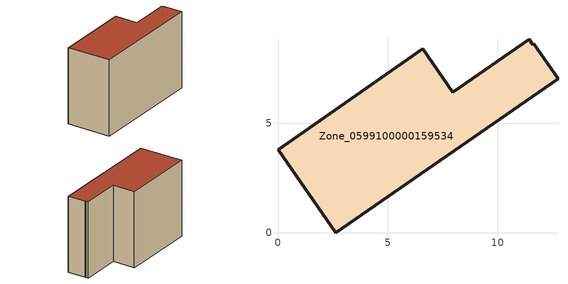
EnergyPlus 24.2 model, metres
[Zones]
Zone_0599100000159534
 floor ground (C_G): 11.64,8.6 12.74,7.02 2.62,0 0,3.79 6.6,8.38 7.96,6.41 11.42,8.82 11.59,8.56 z0
 wall outside (C_F): 2.62,0 12.74,7.02 11.64,8.6 11.59,8.56 11.42,8.82 7.96,6.41 6.6,8.38 0,3.79 2.62,0 z0:7.96
 roof outside (C_R): 12.74,7.02 11.64,8.6 11.59,8.56 11.42,8.82 7.96,6.41 6.6,8.38 0,3.79 2.62,0 z7.96
[BUILDING]
Pand.0599100000159534: North Axis=0; Terrain=City; Loads Convergence Tolerance Value=0.04; Temperature Convergence Tolerance Value=0.4; Solar Distribution=FullExterior; Maximum Number of Warmup Days=25; Minimum Number of Warmup Days=1
[Site:Location]
Rotterdam.The.Hague.AP_ZH_NLD Design_Conditions: Latitude=51.96; Longitude=4.45; Time Zone=1; Elevation=-4.5
[SITE:GROUNDTEMPERATURE:BUILDINGSURFACE]
18, 18, 18, 18, 18, 18, 18, 18, 18, 18, 18, 18
[MATERIAL] Thermal Absorptance=0.9; Solar Absorptance=0.7; Visible Absorptance=0.7
Name | Roughness | Thickness | Conductivity | Density | Specific Heat
G.TI.1946 | MediumSmooth | 0.15 | 1 | 540 | 1210
F.TI.1946 | Rough | 0.3 | 0.857143 | 1920 | 840
R.TI.1946 | MediumRough | 0.2 | 0.1 | 1500 | 1000
[CONSTRUCTION]
C_G: G.TI.1946
C_F: F.TI.1946
C_R: R.TI.1946
[ZONE]
Zone_0599100000159534: Type=1; Multiplier=1; Ceiling Height=Autocalculate; Volume=Autocalculate; Floor Area=autocalculate; Part of Total Floor Area=Yes
[ZONEINFILTRATION:DESIGNFLOWRATE]
Infil_Zone_0599100000159534: Zone or ZoneList or Space or SpaceList=Zone_0599100000159534; Schedule=AlwaysOn; Design Flow Rate Calculation Method=Flow/Area; Flow Rate per Floor Area=0.003; Constant Term Coefficient=1; Temperature Term Coefficient=0; Velocity Term Coefficient=0; Velocity Squared Term Coefficient=0
[HVACTEMPLATE:ZONE:IDEALLOADSAIRSYSTEM]
Zone_0599100000159534: Maximum Heating Supply Air Temperature=50; Minimum Cooling Supply Air Temperature=13; Maximum Heating Supply Air Humidity Ratio=0.0156; Minimum Cooling Supply Air Humidity Ratio=0.0077; Heating Limit=NoLimit; Cooling Limit=NoLimit; Dehumidification Control Type=ConstantSensibleHeatRatio; Cooling Sensible Heat Ratio=0.7; Dehumidification Setpoint=60; Humidification Control Type=None; Humidification Setpoint=30; Outdoor Air Method=None; Outdoor Air Flow Rate per Person=0.00944; Outdoor Air Flow Rate per Zone Floor Area=0; Outdoor Air Flow Rate per Zone=0; Demand Controlled Ventilation Type=None; Outdoor Air Economizer Type=NoEconomizer; Heat Recovery Type=None; Sensible Heat Recovery Effectiveness=0.7; Latent Heat Recovery Effectiveness=0.65
[ZONECONTROL:THERMOSTAT]
ThermostatControl_Zone_0599100000159534: Zone or ZoneList=Zone_0599100000159534; Control Type Schedule=DualSetpointControlType; Control 1=Thermostat_Zone_0599100000159534; Temperature Difference Between Cutout And Setpoint=0
[THERMOSTATSETPOINT:DUALSETPOINT]
Thermostat_Zone_0599100000159534: Heating Setpoint Temperature Schedule=HeatingSetpoint_Zone_0599100000159534; Cooling Setpoint Temperature Schedule=CoolingSetpoint_Zone_0599100000159534
[SCHEDULE:COMPACT]
HeatingSetpoint_Zone_0599100000159534: Through: 12/31, For: AllDays, Until: 24:00, 21
CoolingSetpoint_Zone_0599100000159534: Through: 12/31, For: AllDays, Until: 24:00, 24
DualSetpointControlType: Through: 12/31, For: AllDays, Until: 24:00, 4
AlwaysOn: Through: 12/31, For: AllDays, Until: 24:00, 1
